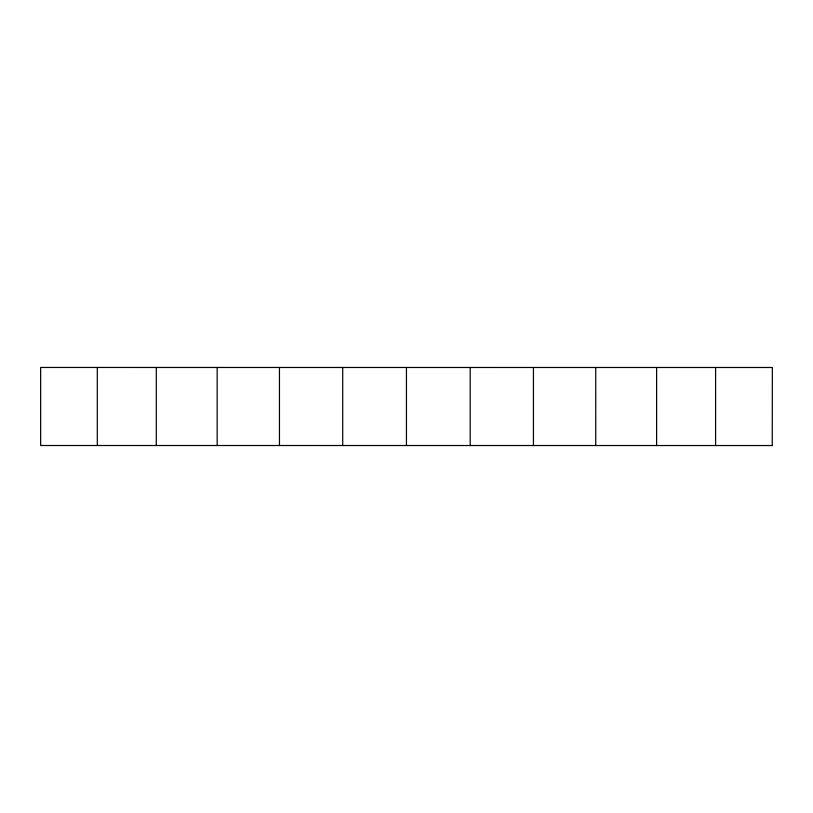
<?xml version="1.0" encoding="UTF-8"?>
<svg xmlns="http://www.w3.org/2000/svg" width="813" height="813" viewBox="0 0 813 813"><rect width="100%" height="100%" fill="white"/><g stroke="black" fill="none" stroke-linecap="round" stroke-linejoin="round"><path stroke-width="1.22" d="M97.306 445.514L97.306 367.476M156.289 445.514L156.289 367.476M217.162 445.514L217.162 367.476M279.459 445.514L279.459 367.476M342.71 445.514L342.71 367.476M406.449 445.514L406.449 367.486M470.188 445.524L470.188 367.486M533.44 445.524L533.44 367.486M595.736 445.524L595.746 367.486M656.609 445.524L656.609 367.486M715.592 445.524L715.603 367.486M772.248 445.534L772.35 367.496L40.65 367.466L40.65 445.504L772.35 445.534"/></g></svg>
